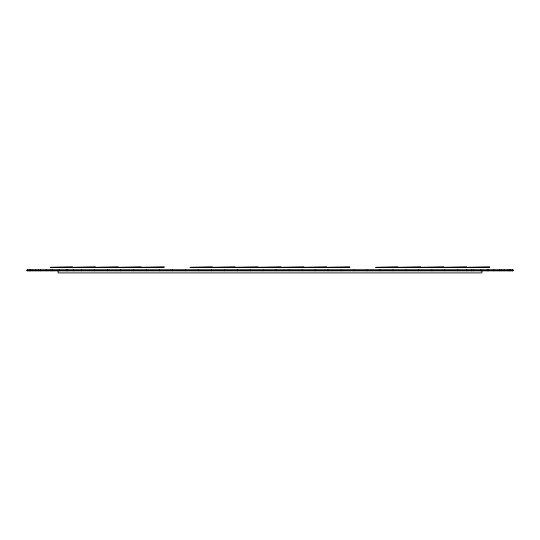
<?xml version="1.0" encoding="UTF-8"?>
<svg xmlns="http://www.w3.org/2000/svg" width="540" height="540" viewBox="0 0 540 540"><rect width="100%" height="100%" fill="white"/><g stroke="black" fill="none" stroke-linecap="round" stroke-linejoin="round"><path stroke-width="0.81" d="M27 270.196L513 270.196M27.034 270.533L512.993 270.533M512.919 269.933L512.919 270.844M512.426 269.933L512.426 270.844M510.719 269.933L510.719 270.844M509.598 269.933L509.598 270.844M507.917 269.933L507.917 270.844M504.097 269.933L504.097 270.844M501.134 269.933L501.134 270.844M499.345 269.933L499.345 270.844M493.783 269.933L493.783 270.844M488.518 269.933L488.518 270.844M487.546 269.933L487.546 270.844M481.923 270.763L481.923 272.916L58.077 272.916L58.077 270.763M480.789 269.933L480.789 270.844M473.675 269.933L473.675 270.844M471.582 269.933L471.582 270.844M466.79 269.933L466.79 270.844M457.812 269.933L457.812 270.844M444.839 269.933L444.839 270.844M431.865 269.933L431.865 270.844M418.892 269.933L418.892 270.844M405.918 269.933L405.918 270.844M392.945 269.933L392.945 270.844M379.971 269.933L379.971 270.844M366.998 269.933L366.998 270.844M354.024 269.933L354.024 270.844M341.05 269.933L341.05 270.844M328.077 269.933L328.077 270.844M315.103 269.933L315.103 270.844M302.13 269.933L302.13 270.844M289.156 269.933L289.156 270.844M276.183 269.933L276.183 270.844M263.209 269.933L263.209 270.844M250.236 269.933L250.236 270.844M237.263 269.933L237.263 270.844M224.289 269.933L224.289 270.844M211.322 269.933L211.322 270.844M198.349 269.933L198.349 270.844M185.375 269.933L185.375 270.844M172.402 269.933L172.402 270.844M159.428 269.933L159.428 270.844M146.455 269.933L146.455 270.844M133.481 269.933L133.481 270.844M120.508 269.933L120.508 270.844M107.534 269.933L107.534 270.844M94.561 269.933L94.561 270.844M81.587 269.933L81.587 270.844M73.21 269.933L73.21 270.844M67.817 269.933L67.817 270.844M66.326 269.933L66.326 270.844M59.211 269.933L59.211 270.844M52.454 269.933L52.454 270.844M50.969 269.933L50.969 270.844M46.217 269.933L46.217 270.844M40.655 269.933L40.655 270.844M38.475 269.933L38.475 270.844M35.903 269.933L35.903 270.844M32.083 269.933L32.083 270.844M30.173 269.933L30.173 270.844M29.282 269.933L29.282 270.844M27.574 269.933L27.574 270.844M72.583 267.084L50.308 267.347L72.583 267.084M95.492 267.084L73.224 267.347L95.492 267.084M118.409 267.084L96.133 267.347L118.409 267.084M141.318 267.084L119.043 267.347L141.318 267.084M164.228 267.084L141.953 267.347L164.228 267.084M212.402 267.084L190.127 267.347L212.402 267.084M235.312 267.084L213.044 267.347L235.312 267.084M258.228 267.084L235.953 267.347L258.228 267.084M281.138 267.084L258.863 267.347L281.138 267.084M304.047 267.084L281.772 267.347L304.047 267.084M326.957 267.084L304.688 267.347L326.957 267.084M349.873 267.084L327.598 267.347L349.873 267.084M398.048 267.084L375.773 267.347L398.048 267.084M420.957 267.084L398.682 267.347L420.957 267.084M443.867 267.084L421.592 267.347L443.867 267.084M466.776 267.084L444.508 267.347L466.776 267.084M489.692 267.084L467.417 267.347L489.692 267.084M513 269.933L27 269.933L27 270.844L513 270.844L513 269.933"/></g></svg>
